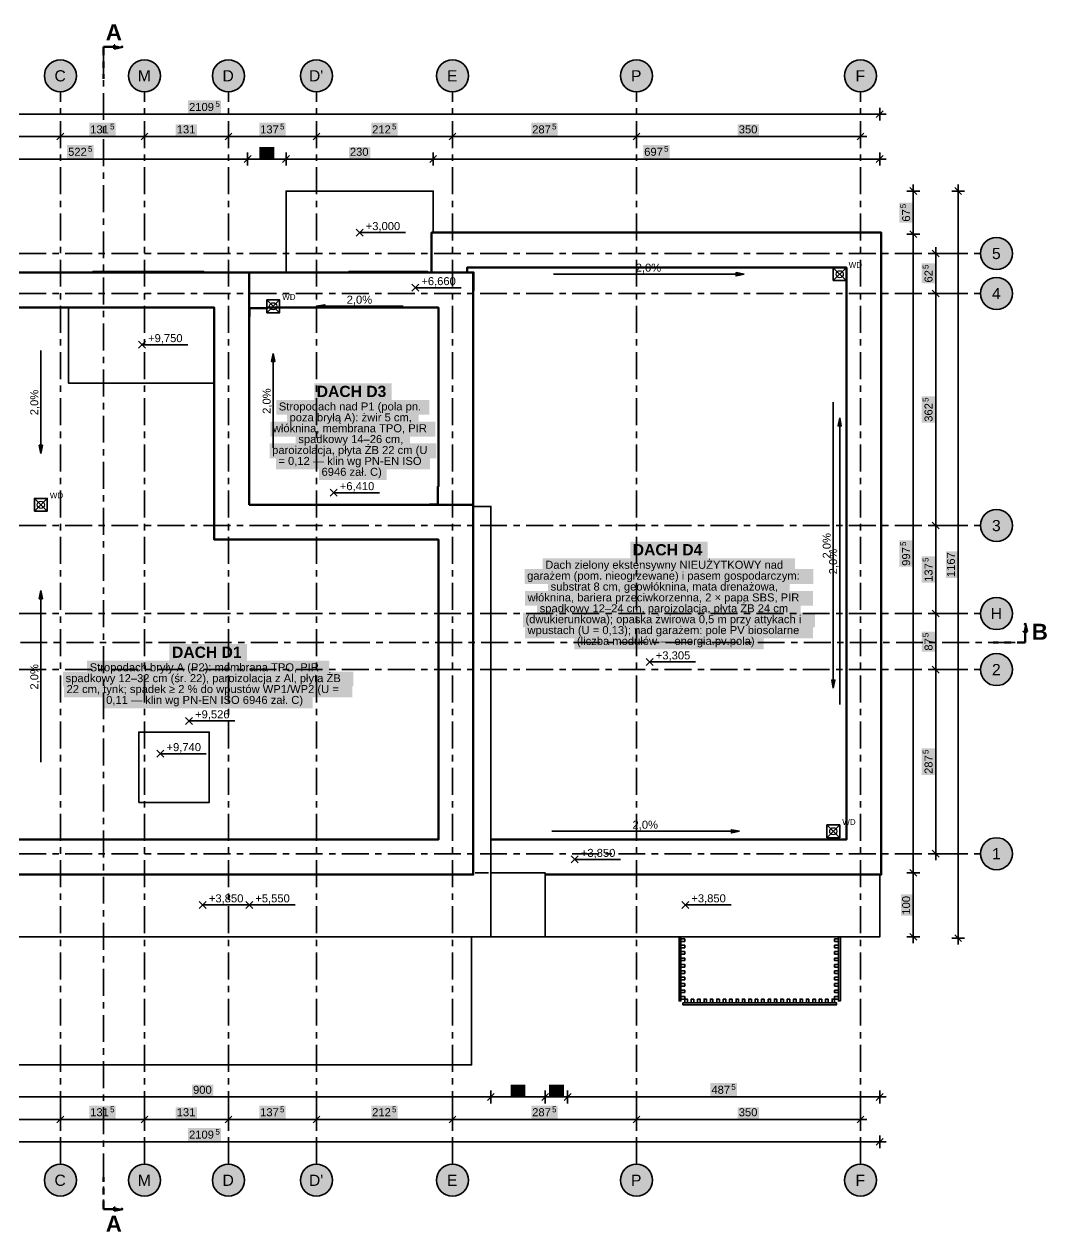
# Model space of a CAD drawing. Header units: metres. Extents: x -5.4 to 63.6, y -5.9 to 13.
# Drawn here: x 47.63 to 63.61, y -5.91 to 12.96 of the extents above; entities that cross this region are included whole.
import ezdxf

# ---------------------------------------------------------------- set-up
doc = ezdxf.new("R2010")
doc.units = ezdxf.units.M
for name, pattern in [('KRESKOWA', [5.25, 4.2, -1.05]), ('PUNKTOWA', [10.5, 8.4, -1.05, 0, -1.05]), ('PUNKTOWA_KROTKA', [6.3, 4.2, -1.05, 0, -1.05])]:
    doc.linetypes.add(name, pattern=pattern)
for name, color, linetype, lineweight in [('A-MASKA', 7, 'Continuous', 18), ('A-NIEWIDOCZNE', 8, 'KRESKOWA', 25), ('A-OPISY', 2, 'Continuous', 25), ('A-OSIE', 1, 'PUNKTOWA', 25), ('A-PRZEKROJE', 1, 'PUNKTOWA_KROTKA', 50), ('A-RZEDNE', 1, 'Continuous', 25), ('A-SYMBOLE', 2, 'Continuous', 25), ('A-WIDOK', 7, 'Continuous', 25), ('A-WYMIARY', 1, 'Continuous', 25)]:
    doc.layers.add(name, color=color, linetype=linetype, lineweight=lineweight)
doc.styles.add('PL_ARIAL', font='arial.ttf')
doc.styles.add('PL_ARIAL_B', font='arialbd.ttf')

msp = doc.modelspace()

# ---------------------------------------------------------------- hatches: boundary and pattern name
at = {"layer": 'A-MASKA', "true_color": 0xffffff}
for points in [[(50.195, 11.558), (50.71, 11.558), (50.71, 11.768), (50.195, 11.768)], [(48.651, 11.207), (49.064, 11.207), (49.064, 11.418), (48.651, 11.418)], [(50.003, 11.207), (50.336, 11.207), (50.336, 11.39), (50.003, 11.39)], [(51.306, 11.207), (51.719, 11.207), (51.719, 11.418), (51.306, 11.418)], [(53.056, 11.207), (53.469, 11.207), (53.469, 11.418), (53.056, 11.418)], [(55.556, 11.207), (55.969, 11.207), (55.969, 11.418), (55.556, 11.418)], [(58.783, 11.207), (59.116, 11.207), (59.116, 11.39), (58.783, 11.39)], [(48.306, 10.857), (48.719, 10.857), (48.719, 11.068), (48.306, 11.068)], [(51.309, 10.857), (51.541, 10.857), (51.541, 11.04), (51.309, 11.04)], [(52.708, 10.857), (53.041, 10.857), (53.041, 11.04), (52.708, 11.04)], [(57.306, 10.857), (57.719, 10.857), (57.719, 11.068), (57.306, 11.068)], [(61.517, 9.856), (61.517, 10.169), (61.307, 10.169), (61.307, 9.856)], [(61.867, 8.906), (61.867, 9.219), (61.657, 9.219), (61.657, 8.906)], [(52.165, 7.054), (53.375, 7.054), (53.375, 7.348), (52.165, 7.348)], [(51.573, 6.855), (53.966, 6.855), (53.966, 7.088), (51.573, 7.088)], [(61.867, 6.731), (61.867, 7.144), (61.657, 7.144), (61.657, 6.731)], [(51.74, 6.685), (53.799, 6.685), (53.799, 6.918), (51.74, 6.918)], [(51.479, 6.515), (54.06, 6.515), (54.06, 6.748), (51.479, 6.748)], [(51.877, 6.345), (53.663, 6.345), (53.663, 6.578), (51.877, 6.578)], [(51.468, 6.175), (54.072, 6.175), (54.072, 6.407), (51.468, 6.407)], [(51.566, 6.005), (53.974, 6.005), (53.974, 6.237), (51.566, 6.237)], [(52.24, 5.835), (53.3, 5.835), (53.3, 6.067), (52.24, 6.067)], [(57.102, 4.582), (58.313, 4.582), (58.313, 4.875), (57.102, 4.875)], [(61.517, 4.481), (61.517, 4.894), (61.307, 4.894), (61.307, 4.481)], [(62.217, 4.305), (62.217, 4.725), (62.035, 4.725), (62.035, 4.305)], [(55.735, 4.383), (59.679, 4.383), (59.679, 4.615), (55.735, 4.615)], [(61.867, 4.231), (61.867, 4.644), (61.657, 4.644), (61.657, 4.231)], [(55.451, 4.213), (59.964, 4.213), (59.964, 4.445), (55.451, 4.445)], [(55.819, 4.043), (59.595, 4.043), (59.595, 4.275), (55.819, 4.275)], [(55.458, 3.873), (59.957, 3.873), (59.957, 4.105), (55.458, 4.105)], [(55.648, 3.703), (59.767, 3.703), (59.767, 3.935), (55.648, 3.935)], [(55.426, 3.533), (59.989, 3.533), (59.989, 3.765), (55.426, 3.765)], [(55.458, 3.363), (59.957, 3.363), (59.957, 3.595), (55.458, 3.595)], [(56.23, 3.192), (59.185, 3.192), (59.185, 3.425), (56.23, 3.425)], [(61.867, 3.156), (61.867, 3.469), (61.657, 3.469), (61.657, 3.156)], [(49.904, 2.981), (51.114, 2.981), (51.114, 3.274), (49.904, 3.274)], [(48.242, 2.612), (52.776, 2.612), (52.776, 2.844), (48.242, 2.844)], [(48.618, 2.782), (52.4, 2.782), (52.4, 3.014), (48.618, 3.014)], [(48.256, 2.442), (52.762, 2.442), (52.762, 2.674), (48.256, 2.674)], [(48.875, 2.272), (52.143, 2.272), (52.143, 2.504), (48.875, 2.504)], [(61.867, 1.231), (61.867, 1.644), (61.657, 1.644), (61.657, 1.231)], [(61.517, -0.967), (61.517, -0.633), (61.335, -0.633), (61.335, -0.967)], [(58.356, -3.792), (58.769, -3.792), (58.769, -3.583), (58.356, -3.583)], [(50.258, -3.792), (50.591, -3.792), (50.591, -3.61), (50.258, -3.61)], [(55.234, -3.792), (55.466, -3.792), (55.466, -3.61), (55.234, -3.61)], [(55.834, -3.792), (56.066, -3.792), (56.066, -3.61), (55.834, -3.61)], [(48.651, -4.143), (49.064, -4.143), (49.064, -3.933), (48.651, -3.933)], [(50.003, -4.143), (50.336, -4.143), (50.336, -3.96), (50.003, -3.96)], [(51.306, -4.143), (51.719, -4.143), (51.719, -3.933), (51.306, -3.933)], [(53.056, -4.143), (53.469, -4.143), (53.469, -3.933), (53.056, -3.933)], [(55.556, -4.143), (55.969, -4.143), (55.969, -3.933), (55.556, -3.933)], [(58.783, -4.143), (59.116, -4.143), (59.116, -3.96), (58.783, -3.96)], [(50.195, -4.493), (50.71, -4.493), (50.71, -4.283), (50.195, -4.283)]]:
    msp.add_hatch(color=7, dxfattribs=at).paths.add_polyline_path(points)
at = {"layer": 'A-OSIE', "true_color": 0xffffff}
for points in [[(48.45, 12.15), (48.448, 12.183), (48.441, 12.215), (48.431, 12.246), (48.416, 12.275), (48.398, 12.302), (48.377, 12.327), (48.352, 12.348), (48.325, 12.367), (48.296, 12.381), (48.265, 12.391), (48.233, 12.398), (48.2, 12.4), (48.167, 12.398), (48.135, 12.391), (48.104, 12.381), (48.075, 12.367), (48.048, 12.348), (48.023, 12.327), (48.002, 12.302), (47.983, 12.275), (47.969, 12.246), (47.958, 12.215), (47.952, 12.183), (47.95, 12.15), (47.952, 12.117), (47.958, 12.085), (47.969, 12.054), (47.983, 12.025), (48.002, 11.998), (48.023, 11.973), (48.048, 11.952), (48.075, 11.933), (48.104, 11.919), (48.135, 11.909), (48.167, 11.902), (48.2, 11.9), (48.233, 11.902), (48.265, 11.909), (48.296, 11.919), (48.325, 11.933), (48.352, 11.952), (48.377, 11.973), (48.398, 11.998), (48.416, 12.025), (48.431, 12.054), (48.441, 12.085), (48.448, 12.117)], [(49.765, 12.15), (49.763, 12.183), (49.756, 12.215), (49.746, 12.246), (49.731, 12.275), (49.713, 12.302), (49.692, 12.327), (49.667, 12.348), (49.64, 12.367), (49.611, 12.381), (49.58, 12.391), (49.548, 12.398), (49.515, 12.4), (49.482, 12.398), (49.45, 12.391), (49.419, 12.381), (49.39, 12.367), (49.363, 12.348), (49.338, 12.327), (49.317, 12.302), (49.298, 12.275), (49.284, 12.246), (49.273, 12.215), (49.267, 12.183), (49.265, 12.15), (49.267, 12.117), (49.273, 12.085), (49.284, 12.054), (49.298, 12.025), (49.317, 11.998), (49.338, 11.973), (49.363, 11.952), (49.39, 11.933), (49.419, 11.919), (49.45, 11.909), (49.482, 11.902), (49.515, 11.9), (49.548, 11.902), (49.58, 11.909), (49.611, 11.919), (49.64, 11.933), (49.667, 11.952), (49.692, 11.973), (49.713, 11.998), (49.731, 12.025), (49.746, 12.054), (49.756, 12.085), (49.763, 12.117)], [(51.075, 12.15), (51.073, 12.183), (51.066, 12.215), (51.056, 12.246), (51.041, 12.275), (51.023, 12.302), (51.002, 12.327), (50.977, 12.348), (50.95, 12.367), (50.921, 12.381), (50.89, 12.391), (50.858, 12.398), (50.825, 12.4), (50.792, 12.398), (50.76, 12.391), (50.729, 12.381), (50.7, 12.367), (50.673, 12.348), (50.648, 12.327), (50.627, 12.302), (50.608, 12.275), (50.594, 12.246), (50.583, 12.215), (50.577, 12.183), (50.575, 12.15), (50.577, 12.117), (50.583, 12.085), (50.594, 12.054), (50.608, 12.025), (50.627, 11.998), (50.648, 11.973), (50.673, 11.952), (50.7, 11.933), (50.729, 11.919), (50.76, 11.909), (50.792, 11.902), (50.825, 11.9), (50.858, 11.902), (50.89, 11.909), (50.921, 11.919), (50.95, 11.933), (50.977, 11.952), (51.002, 11.973), (51.023, 11.998), (51.041, 12.025), (51.056, 12.054), (51.066, 12.085), (51.073, 12.117)], [(52.45, 12.15), (52.448, 12.183), (52.441, 12.215), (52.431, 12.246), (52.416, 12.275), (52.398, 12.302), (52.377, 12.327), (52.352, 12.348), (52.325, 12.367), (52.296, 12.381), (52.265, 12.391), (52.233, 12.398), (52.2, 12.4), (52.167, 12.398), (52.135, 12.391), (52.104, 12.381), (52.075, 12.367), (52.048, 12.348), (52.023, 12.327), (52.002, 12.302), (51.983, 12.275), (51.969, 12.246), (51.958, 12.215), (51.952, 12.183), (51.95, 12.15), (51.952, 12.117), (51.958, 12.085), (51.969, 12.054), (51.983, 12.025), (52.002, 11.998), (52.023, 11.973), (52.048, 11.952), (52.075, 11.933), (52.104, 11.919), (52.135, 11.909), (52.167, 11.902), (52.2, 11.9), (52.233, 11.902), (52.265, 11.909), (52.296, 11.919), (52.325, 11.933), (52.352, 11.952), (52.377, 11.973), (52.398, 11.998), (52.416, 12.025), (52.431, 12.054), (52.441, 12.085), (52.448, 12.117)], [(54.575, 12.15), (54.573, 12.183), (54.566, 12.215), (54.556, 12.246), (54.541, 12.275), (54.523, 12.302), (54.502, 12.327), (54.477, 12.348), (54.45, 12.367), (54.421, 12.381), (54.39, 12.391), (54.358, 12.398), (54.325, 12.4), (54.292, 12.398), (54.26, 12.391), (54.229, 12.381), (54.2, 12.367), (54.173, 12.348), (54.148, 12.327), (54.127, 12.302), (54.108, 12.275), (54.094, 12.246), (54.083, 12.215), (54.077, 12.183), (54.075, 12.15), (54.077, 12.117), (54.083, 12.085), (54.094, 12.054), (54.108, 12.025), (54.127, 11.998), (54.148, 11.973), (54.173, 11.952), (54.2, 11.933), (54.229, 11.919), (54.26, 11.909), (54.292, 11.902), (54.325, 11.9), (54.358, 11.902), (54.39, 11.909), (54.421, 11.919), (54.45, 11.933), (54.477, 11.952), (54.502, 11.973), (54.523, 11.998), (54.541, 12.025), (54.556, 12.054), (54.566, 12.085), (54.573, 12.117)], [(57.45, 12.15), (57.448, 12.183), (57.441, 12.215), (57.431, 12.246), (57.416, 12.275), (57.398, 12.302), (57.377, 12.327), (57.352, 12.348), (57.325, 12.367), (57.296, 12.381), (57.265, 12.391), (57.233, 12.398), (57.2, 12.4), (57.167, 12.398), (57.135, 12.391), (57.104, 12.381), (57.075, 12.367), (57.048, 12.348), (57.023, 12.327), (57.002, 12.302), (56.983, 12.275), (56.969, 12.246), (56.958, 12.215), (56.952, 12.183), (56.95, 12.15), (56.952, 12.117), (56.958, 12.085), (56.969, 12.054), (56.983, 12.025), (57.002, 11.998), (57.023, 11.973), (57.048, 11.952), (57.075, 11.933), (57.104, 11.919), (57.135, 11.909), (57.167, 11.902), (57.2, 11.9), (57.233, 11.902), (57.265, 11.909), (57.296, 11.919), (57.325, 11.933), (57.352, 11.952), (57.377, 11.973), (57.398, 11.998), (57.416, 12.025), (57.431, 12.054), (57.441, 12.085), (57.448, 12.117)], [(60.95, 12.15), (60.948, 12.183), (60.941, 12.215), (60.931, 12.246), (60.916, 12.275), (60.898, 12.302), (60.877, 12.327), (60.852, 12.348), (60.825, 12.367), (60.796, 12.381), (60.765, 12.391), (60.733, 12.398), (60.7, 12.4), (60.667, 12.398), (60.635, 12.391), (60.604, 12.381), (60.575, 12.367), (60.548, 12.348), (60.523, 12.327), (60.502, 12.302), (60.483, 12.275), (60.469, 12.246), (60.458, 12.215), (60.452, 12.183), (60.45, 12.15), (60.452, 12.117), (60.458, 12.085), (60.469, 12.054), (60.483, 12.025), (60.502, 11.998), (60.523, 11.973), (60.548, 11.952), (60.575, 11.933), (60.604, 11.919), (60.635, 11.909), (60.667, 11.902), (60.7, 11.9), (60.733, 11.902), (60.765, 11.909), (60.796, 11.919), (60.825, 11.933), (60.852, 11.952), (60.877, 11.973), (60.898, 11.998), (60.916, 12.025), (60.931, 12.054), (60.941, 12.085), (60.948, 12.117)], [(63.075, 9.375), (63.073, 9.408), (63.066, 9.44), (63.056, 9.471), (63.041, 9.5), (63.023, 9.527), (63.002, 9.552), (62.977, 9.573), (62.95, 9.592), (62.921, 9.606), (62.89, 9.616), (62.858, 9.623), (62.825, 9.625), (62.792, 9.623), (62.76, 9.616), (62.729, 9.606), (62.7, 9.592), (62.673, 9.573), (62.648, 9.552), (62.627, 9.527), (62.608, 9.5), (62.594, 9.471), (62.583, 9.44), (62.577, 9.408), (62.575, 9.375), (62.577, 9.342), (62.583, 9.31), (62.594, 9.279), (62.608, 9.25), (62.627, 9.223), (62.648, 9.198), (62.673, 9.177), (62.7, 9.158), (62.729, 9.144), (62.76, 9.134), (62.792, 9.127), (62.825, 9.125), (62.858, 9.127), (62.89, 9.134), (62.921, 9.144), (62.95, 9.158), (62.977, 9.177), (63.002, 9.198), (63.023, 9.223), (63.041, 9.25), (63.056, 9.279), (63.066, 9.31), (63.073, 9.342)], [(63.075, 8.75), (63.073, 8.783), (63.066, 8.815), (63.056, 8.846), (63.041, 8.875), (63.023, 8.902), (63.002, 8.927), (62.977, 8.948), (62.95, 8.967), (62.921, 8.981), (62.89, 8.991), (62.858, 8.998), (62.825, 9), (62.792, 8.998), (62.76, 8.991), (62.729, 8.981), (62.7, 8.967), (62.673, 8.948), (62.648, 8.927), (62.627, 8.902), (62.608, 8.875), (62.594, 8.846), (62.583, 8.815), (62.577, 8.783), (62.575, 8.75), (62.577, 8.717), (62.583, 8.685), (62.594, 8.654), (62.608, 8.625), (62.627, 8.598), (62.648, 8.573), (62.673, 8.552), (62.7, 8.533), (62.729, 8.519), (62.76, 8.509), (62.792, 8.502), (62.825, 8.5), (62.858, 8.502), (62.89, 8.509), (62.921, 8.519), (62.95, 8.533), (62.977, 8.552), (63.002, 8.573), (63.023, 8.598), (63.041, 8.625), (63.056, 8.654), (63.066, 8.685), (63.073, 8.717)], [(63.075, 5.125), (63.073, 5.158), (63.066, 5.19), (63.056, 5.221), (63.041, 5.25), (63.023, 5.277), (63.002, 5.302), (62.977, 5.323), (62.95, 5.342), (62.921, 5.356), (62.89, 5.366), (62.858, 5.373), (62.825, 5.375), (62.792, 5.373), (62.76, 5.366), (62.729, 5.356), (62.7, 5.342), (62.673, 5.323), (62.648, 5.302), (62.627, 5.277), (62.608, 5.25), (62.594, 5.221), (62.583, 5.19), (62.577, 5.158), (62.575, 5.125), (62.577, 5.092), (62.583, 5.06), (62.594, 5.029), (62.608, 5), (62.627, 4.973), (62.648, 4.948), (62.673, 4.927), (62.7, 4.908), (62.729, 4.894), (62.76, 4.884), (62.792, 4.877), (62.825, 4.875), (62.858, 4.877), (62.89, 4.884), (62.921, 4.894), (62.95, 4.908), (62.977, 4.927), (63.002, 4.948), (63.023, 4.973), (63.041, 5), (63.056, 5.029), (63.066, 5.06), (63.073, 5.092)], [(63.075, 3.75), (63.073, 3.783), (63.066, 3.815), (63.056, 3.846), (63.041, 3.875), (63.023, 3.902), (63.002, 3.927), (62.977, 3.948), (62.95, 3.967), (62.921, 3.981), (62.89, 3.991), (62.858, 3.998), (62.825, 4), (62.792, 3.998), (62.76, 3.991), (62.729, 3.981), (62.7, 3.967), (62.673, 3.948), (62.648, 3.927), (62.627, 3.902), (62.608, 3.875), (62.594, 3.846), (62.583, 3.815), (62.577, 3.783), (62.575, 3.75), (62.577, 3.717), (62.583, 3.685), (62.594, 3.654), (62.608, 3.625), (62.627, 3.598), (62.648, 3.573), (62.673, 3.552), (62.7, 3.533), (62.729, 3.519), (62.76, 3.509), (62.792, 3.502), (62.825, 3.5), (62.858, 3.502), (62.89, 3.509), (62.921, 3.519), (62.95, 3.533), (62.977, 3.552), (63.002, 3.573), (63.023, 3.598), (63.041, 3.625), (63.056, 3.654), (63.066, 3.685), (63.073, 3.717)], [(63.075, 2.875), (63.073, 2.908), (63.066, 2.94), (63.056, 2.971), (63.041, 3), (63.023, 3.027), (63.002, 3.052), (62.977, 3.073), (62.95, 3.092), (62.921, 3.106), (62.89, 3.116), (62.858, 3.123), (62.825, 3.125), (62.792, 3.123), (62.76, 3.116), (62.729, 3.106), (62.7, 3.092), (62.673, 3.073), (62.648, 3.052), (62.627, 3.027), (62.608, 3), (62.594, 2.971), (62.583, 2.94), (62.577, 2.908), (62.575, 2.875), (62.577, 2.842), (62.583, 2.81), (62.594, 2.779), (62.608, 2.75), (62.627, 2.723), (62.648, 2.698), (62.673, 2.677), (62.7, 2.658), (62.729, 2.644), (62.76, 2.634), (62.792, 2.627), (62.825, 2.625), (62.858, 2.627), (62.89, 2.634), (62.921, 2.644), (62.95, 2.658), (62.977, 2.677), (63.002, 2.698), (63.023, 2.723), (63.041, 2.75), (63.056, 2.779), (63.066, 2.81), (63.073, 2.842)], [(63.075, 0), (63.073, 0.033), (63.066, 0.065), (63.056, 0.096), (63.041, 0.125), (63.023, 0.152), (63.002, 0.177), (62.977, 0.198), (62.95, 0.217), (62.921, 0.231), (62.89, 0.241), (62.858, 0.248), (62.825, 0.25), (62.792, 0.248), (62.76, 0.241), (62.729, 0.231), (62.7, 0.217), (62.673, 0.198), (62.648, 0.177), (62.627, 0.152), (62.608, 0.125), (62.594, 0.096), (62.583, 0.065), (62.577, 0.033), (62.575, 0), (62.577, -0.033), (62.583, -0.065), (62.594, -0.096), (62.608, -0.125), (62.627, -0.152), (62.648, -0.177), (62.673, -0.198), (62.7, -0.217), (62.729, -0.231), (62.76, -0.241), (62.792, -0.248), (62.825, -0.25), (62.858, -0.248), (62.89, -0.241), (62.921, -0.231), (62.95, -0.217), (62.977, -0.198), (63.002, -0.177), (63.023, -0.152), (63.041, -0.125), (63.056, -0.096), (63.066, -0.065), (63.073, -0.033)], [(48.45, -5.1), (48.448, -5.067), (48.441, -5.035), (48.431, -5.004), (48.416, -4.975), (48.398, -4.948), (48.377, -4.923), (48.352, -4.902), (48.325, -4.883), (48.296, -4.869), (48.265, -4.859), (48.233, -4.852), (48.2, -4.85), (48.167, -4.852), (48.135, -4.859), (48.104, -4.869), (48.075, -4.883), (48.048, -4.902), (48.023, -4.923), (48.002, -4.948), (47.983, -4.975), (47.969, -5.004), (47.958, -5.035), (47.952, -5.067), (47.95, -5.1), (47.952, -5.133), (47.958, -5.165), (47.969, -5.196), (47.983, -5.225), (48.002, -5.252), (48.023, -5.277), (48.048, -5.298), (48.075, -5.317), (48.104, -5.331), (48.135, -5.341), (48.167, -5.348), (48.2, -5.35), (48.233, -5.348), (48.265, -5.341), (48.296, -5.331), (48.325, -5.317), (48.352, -5.298), (48.377, -5.277), (48.398, -5.252), (48.416, -5.225), (48.431, -5.196), (48.441, -5.165), (48.448, -5.133)], [(49.765, -5.1), (49.763, -5.067), (49.756, -5.035), (49.746, -5.004), (49.731, -4.975), (49.713, -4.948), (49.692, -4.923), (49.667, -4.902), (49.64, -4.883), (49.611, -4.869), (49.58, -4.859), (49.548, -4.852), (49.515, -4.85), (49.482, -4.852), (49.45, -4.859), (49.419, -4.869), (49.39, -4.883), (49.363, -4.902), (49.338, -4.923), (49.317, -4.948), (49.298, -4.975), (49.284, -5.004), (49.273, -5.035), (49.267, -5.067), (49.265, -5.1), (49.267, -5.133), (49.273, -5.165), (49.284, -5.196), (49.298, -5.225), (49.317, -5.252), (49.338, -5.277), (49.363, -5.298), (49.39, -5.317), (49.419, -5.331), (49.45, -5.341), (49.482, -5.348), (49.515, -5.35), (49.548, -5.348), (49.58, -5.341), (49.611, -5.331), (49.64, -5.317), (49.667, -5.298), (49.692, -5.277), (49.713, -5.252), (49.731, -5.225), (49.746, -5.196), (49.756, -5.165), (49.763, -5.133)], [(51.075, -5.1), (51.073, -5.067), (51.066, -5.035), (51.056, -5.004), (51.041, -4.975), (51.023, -4.948), (51.002, -4.923), (50.977, -4.902), (50.95, -4.883), (50.921, -4.869), (50.89, -4.859), (50.858, -4.852), (50.825, -4.85), (50.792, -4.852), (50.76, -4.859), (50.729, -4.869), (50.7, -4.883), (50.673, -4.902), (50.648, -4.923), (50.627, -4.948), (50.608, -4.975), (50.594, -5.004), (50.583, -5.035), (50.577, -5.067), (50.575, -5.1), (50.577, -5.133), (50.583, -5.165), (50.594, -5.196), (50.608, -5.225), (50.627, -5.252), (50.648, -5.277), (50.673, -5.298), (50.7, -5.317), (50.729, -5.331), (50.76, -5.341), (50.792, -5.348), (50.825, -5.35), (50.858, -5.348), (50.89, -5.341), (50.921, -5.331), (50.95, -5.317), (50.977, -5.298), (51.002, -5.277), (51.023, -5.252), (51.041, -5.225), (51.056, -5.196), (51.066, -5.165), (51.073, -5.133)], [(52.45, -5.1), (52.448, -5.067), (52.441, -5.035), (52.431, -5.004), (52.416, -4.975), (52.398, -4.948), (52.377, -4.923), (52.352, -4.902), (52.325, -4.883), (52.296, -4.869), (52.265, -4.859), (52.233, -4.852), (52.2, -4.85), (52.167, -4.852), (52.135, -4.859), (52.104, -4.869), (52.075, -4.883), (52.048, -4.902), (52.023, -4.923), (52.002, -4.948), (51.983, -4.975), (51.969, -5.004), (51.958, -5.035), (51.952, -5.067), (51.95, -5.1), (51.952, -5.133), (51.958, -5.165), (51.969, -5.196), (51.983, -5.225), (52.002, -5.252), (52.023, -5.277), (52.048, -5.298), (52.075, -5.317), (52.104, -5.331), (52.135, -5.341), (52.167, -5.348), (52.2, -5.35), (52.233, -5.348), (52.265, -5.341), (52.296, -5.331), (52.325, -5.317), (52.352, -5.298), (52.377, -5.277), (52.398, -5.252), (52.416, -5.225), (52.431, -5.196), (52.441, -5.165), (52.448, -5.133)], [(54.575, -5.1), (54.573, -5.067), (54.566, -5.035), (54.556, -5.004), (54.541, -4.975), (54.523, -4.948), (54.502, -4.923), (54.477, -4.902), (54.45, -4.883), (54.421, -4.869), (54.39, -4.859), (54.358, -4.852), (54.325, -4.85), (54.292, -4.852), (54.26, -4.859), (54.229, -4.869), (54.2, -4.883), (54.173, -4.902), (54.148, -4.923), (54.127, -4.948), (54.108, -4.975), (54.094, -5.004), (54.083, -5.035), (54.077, -5.067), (54.075, -5.1), (54.077, -5.133), (54.083, -5.165), (54.094, -5.196), (54.108, -5.225), (54.127, -5.252), (54.148, -5.277), (54.173, -5.298), (54.2, -5.317), (54.229, -5.331), (54.26, -5.341), (54.292, -5.348), (54.325, -5.35), (54.358, -5.348), (54.39, -5.341), (54.421, -5.331), (54.45, -5.317), (54.477, -5.298), (54.502, -5.277), (54.523, -5.252), (54.541, -5.225), (54.556, -5.196), (54.566, -5.165), (54.573, -5.133)], [(57.45, -5.1), (57.448, -5.067), (57.441, -5.035), (57.431, -5.004), (57.416, -4.975), (57.398, -4.948), (57.377, -4.923), (57.352, -4.902), (57.325, -4.883), (57.296, -4.869), (57.265, -4.859), (57.233, -4.852), (57.2, -4.85), (57.167, -4.852), (57.135, -4.859), (57.104, -4.869), (57.075, -4.883), (57.048, -4.902), (57.023, -4.923), (57.002, -4.948), (56.983, -4.975), (56.969, -5.004), (56.958, -5.035), (56.952, -5.067), (56.95, -5.1), (56.952, -5.133), (56.958, -5.165), (56.969, -5.196), (56.983, -5.225), (57.002, -5.252), (57.023, -5.277), (57.048, -5.298), (57.075, -5.317), (57.104, -5.331), (57.135, -5.341), (57.167, -5.348), (57.2, -5.35), (57.233, -5.348), (57.265, -5.341), (57.296, -5.331), (57.325, -5.317), (57.352, -5.298), (57.377, -5.277), (57.398, -5.252), (57.416, -5.225), (57.431, -5.196), (57.441, -5.165), (57.448, -5.133)], [(60.95, -5.1), (60.948, -5.067), (60.941, -5.035), (60.931, -5.004), (60.916, -4.975), (60.898, -4.948), (60.877, -4.923), (60.852, -4.902), (60.825, -4.883), (60.796, -4.869), (60.765, -4.859), (60.733, -4.852), (60.7, -4.85), (60.667, -4.852), (60.635, -4.859), (60.604, -4.869), (60.575, -4.883), (60.548, -4.902), (60.523, -4.923), (60.502, -4.948), (60.483, -4.975), (60.469, -5.004), (60.458, -5.035), (60.452, -5.067), (60.45, -5.1), (60.452, -5.133), (60.458, -5.165), (60.469, -5.196), (60.483, -5.225), (60.502, -5.252), (60.523, -5.277), (60.548, -5.298), (60.575, -5.317), (60.604, -5.331), (60.635, -5.341), (60.667, -5.348), (60.7, -5.35), (60.733, -5.348), (60.765, -5.341), (60.796, -5.331), (60.825, -5.317), (60.852, -5.298), (60.877, -5.277), (60.898, -5.252), (60.916, -5.225), (60.931, -5.196), (60.941, -5.165), (60.948, -5.133)]]:
    msp.add_hatch(color=7, dxfattribs=at).paths.add_polyline_path(points)
at = {"layer": 'A-PRZEKROJE', "true_color": 0x000000}
for points in [[(49.176, 12.6), (49.039, 12.571), (49.039, 12.629)], [(63.275, 3.601), (63.304, 3.464), (63.246, 3.464)], [(49.176, -5.55), (49.039, -5.579), (49.039, -5.521)]]:
    msp.add_hatch(color=7, dxfattribs=at).paths.add_polyline_path(points)
at = {"layer": 'A-SYMBOLE', "true_color": 0x000000}
for points in [[(58.885, 9.05), (58.757, 9.025), (58.757, 9.075)], [(52.202, 8.55), (52.33, 8.575), (52.33, 8.525)], [(51.525, 7.814), (51.55, 7.686), (51.5, 7.686)], [(60.375, 6.81), (60.4, 6.682), (60.35, 6.682)], [(47.895, 6.253), (47.87, 6.38), (47.92, 6.38)], [(47.895, 4.11), (47.92, 3.982), (47.87, 3.982)], [(60.275, 2.584), (60.25, 2.711), (60.3, 2.711)], [(58.81, 0.35), (58.682, 0.325), (58.682, 0.375)]]:
    msp.add_hatch(color=7, dxfattribs=at).paths.add_polyline_path(points)

# ---------------------------------------------------------------- linework, layer by layer
at = {"layer": 'A-NIEWIDOCZNE', "linetype": 'KRESKOWA', "lineweight": 35, "ltscale": 0.05, "flags": 128}
msp.add_lwpolyline([(54.68, -0.3), (54.895, -0.3)], dxfattribs=at)
at = {"layer": 'A-OSIE', "linetype": 'PUNKTOWA', "lineweight": 35, "ltscale": 0.050165, "flags": 128}
for points in [[(48.2, -4.85), (48.2, 11.9)], [(49.515, -4.85), (49.515, 11.9)], [(50.825, -4.85), (50.825, 11.9)], [(52.2, -4.85), (52.2, 11.9)], [(54.325, -4.85), (54.325, 11.9)], [(57.2, -4.85), (57.2, 11.9)], [(60.7, -4.85), (60.7, 11.9)]]:
    msp.add_lwpolyline(points, dxfattribs=at)
at = {"layer": 'A-OSIE', "linetype": 'PUNKTOWA', "lineweight": 35, "ltscale": 0.05001, "flags": 128}
for points in [[(37.475, 9.375), (62.575, 9.375)], [(37.475, 8.75), (62.575, 8.75)], [(37.475, 5.125), (62.575, 5.125)], [(37.475, 3.75), (62.575, 3.75)], [(37.475, 2.875), (62.575, 2.875)], [(37.475, 0), (62.575, 0)]]:
    msp.add_lwpolyline(points, dxfattribs=at)
at = {"layer": 'A-OSIE', "linetype": 'Continuous', "lineweight": 35, "ltscale": 0.05}
for centre in [(48.2, 12.15), (49.515, 12.15), (50.825, 12.15), (52.2, 12.15), (54.325, 12.15), (57.2, 12.15), (60.7, 12.15), (62.825, 9.375), (62.825, 8.75), (62.825, 5.125), (62.825, 3.75), (62.825, 2.875), (62.825, 0), (48.2, -5.1), (49.515, -5.1), (50.825, -5.1), (52.2, -5.1), (54.325, -5.1), (57.2, -5.1), (60.7, -5.1)]:
    msp.add_circle(centre, 0.25, dxfattribs=at)
at = {"layer": 'A-PRZEKROJE', "linetype": 'PUNKTOWA', "lineweight": 35, "ltscale": 0.05, "flags": 128}
for points in [[(48.876, 12.6), (48.876, -5.55)], [(36.775, 3.301), (63.275, 3.301)]]:
    msp.add_lwpolyline(points, dxfattribs=at)
at = {"layer": 'A-PRZEKROJE', "linetype": 'PUNKTOWA_KROTKA', "lineweight": 70, "ltscale": 0.03, "flags": 128}
for points in [[(48.876, 12.6), (48.876, 12.1)], [(63.275, 3.301), (62.775, 3.301)], [(48.876, -5.55), (48.876, -5.05)]]:
    msp.add_lwpolyline(points, dxfattribs=at)
at = {"layer": 'A-PRZEKROJE', "linetype": 'Continuous', "lineweight": 70, "ltscale": 0.05, "flags": 128}
for points in [[(48.876, 12.6), (49.051, 12.6)], [(63.275, 3.301), (63.275, 3.476)], [(48.876, -5.55), (49.051, -5.55)]]:
    msp.add_lwpolyline(points, dxfattribs=at)
at = {"layer": 'A-PRZEKROJE', "lineweight": 50, "ltscale": 0.05, "flags": 128}
for points in [[(49.176, 12.6), (49.039, 12.571), (49.039, 12.629)], [(63.275, 3.601), (63.304, 3.464), (63.246, 3.464)], [(49.176, -5.55), (49.039, -5.579), (49.039, -5.521)]]:
    msp.add_lwpolyline(points, close=True, dxfattribs=at)
at = {"layer": 'A-RZEDNE', "lineweight": 35, "ltscale": 0.05}
for points in [[(52.82, 9.645), (52.93, 9.755)], [(52.82, 9.755), (52.93, 9.645)], [(52.875, 9.7), (53.591, 9.7)], [(53.689, 8.785), (53.799, 8.895)], [(53.689, 8.895), (53.799, 8.785)], [(53.744, 8.84), (54.46, 8.84)], [(49.42, 7.895), (49.53, 8.005)], [(49.42, 8.005), (49.53, 7.895)], [(49.475, 7.95), (50.191, 7.95)], [(52.415, 5.583), (52.525, 5.692)], [(52.415, 5.692), (52.525, 5.583)], [(52.47, 5.638), (53.186, 5.638)], [(57.352, 2.94), (57.462, 3.05)], [(57.352, 3.05), (57.462, 2.94)], [(57.407, 2.995), (58.123, 2.995)], [(50.154, 2.019), (50.264, 2.129)], [(50.154, 2.129), (50.264, 2.019)], [(50.209, 2.074), (50.925, 2.074)], [(49.708, 1.507), (49.818, 1.617)], [(49.708, 1.617), (49.818, 1.507)], [(49.763, 1.562), (50.478, 1.562)], [(56.181, -0.145), (56.291, -0.035)], [(56.181, -0.035), (56.291, -0.145)], [(56.236, -0.09), (56.952, -0.09)], [(50.37, -0.855), (50.48, -0.745)], [(50.37, -0.745), (50.48, -0.855)], [(51.095, -0.855), (51.205, -0.745)], [(51.095, -0.745), (51.205, -0.855)], [(57.907, -0.855), (58.017, -0.745)], [(57.907, -0.745), (58.017, -0.855)], [(50.425, -0.8), (51.141, -0.8)], [(51.15, -0.8), (51.866, -0.8)], [(57.962, -0.8), (58.678, -0.8)]]:
    msp.add_lwpolyline(points, dxfattribs=at)
at = {"layer": 'A-SYMBOLE', "lineweight": 35, "ltscale": 0.05}
for points in [[(58.885, 9.05), (58.757, 9.025), (58.757, 9.075)], [(60.275, 8.95), (60.475, 8.95), (60.475, 9.15), (60.275, 9.15)], [(51.425, 8.45), (51.625, 8.45), (51.625, 8.65), (51.425, 8.65)], [(52.202, 8.55), (52.33, 8.575), (52.33, 8.525)], [(51.525, 7.814), (51.55, 7.686), (51.5, 7.686)], [(60.375, 6.81), (60.4, 6.682), (60.35, 6.682)], [(47.895, 6.253), (47.87, 6.38), (47.92, 6.38)], [(47.795, 5.35), (47.995, 5.35), (47.995, 5.55), (47.795, 5.55)], [(47.895, 4.11), (47.92, 3.982), (47.87, 3.982)], [(60.275, 2.584), (60.25, 2.711), (60.3, 2.711)], [(60.175, 0.25), (60.375, 0.25), (60.375, 0.45), (60.175, 0.45)], [(58.81, 0.35), (58.682, 0.325), (58.682, 0.375)]]:
    msp.add_lwpolyline(points, close=True, dxfattribs=at)
at = {"layer": 'A-SYMBOLE', "lineweight": 25, "ltscale": 0.05}
for points in [[(60.275, 8.95), (60.475, 9.15)], [(60.475, 8.95), (60.275, 9.15)], [(51.425, 8.45), (51.625, 8.65)], [(51.625, 8.45), (51.425, 8.65)], [(47.795, 5.35), (47.995, 5.55)], [(47.995, 5.35), (47.795, 5.55)], [(60.175, 0.25), (60.375, 0.45)], [(60.375, 0.25), (60.175, 0.45)]]:
    msp.add_lwpolyline(points, dxfattribs=at)
at = {"layer": 'A-SYMBOLE', "lineweight": 35, "ltscale": 0.05}
for points in [[(55.905, 9.05), (58.775, 9.05)], [(53.557, 8.55), (52.312, 8.55)], [(47.895, 7.857), (47.895, 6.363)], [(51.525, 6.341), (51.525, 7.704)], [(60.275, 7.051), (60.275, 2.694)], [(60.375, 2.33), (60.375, 6.7)], [(47.895, 1.43), (47.895, 4)], [(55.88, 0.35), (58.7, 0.35)]]:
    msp.add_lwpolyline(points, dxfattribs=at)
at = {"layer": 'A-SYMBOLE', "lineweight": 25, "ltscale": 0.05}
for centre in [(60.375, 9.05), (51.525, 8.55), (47.895, 5.45), (60.275, 0.35)]:
    msp.add_circle(centre, 0.056, dxfattribs=at)
at = {"layer": 'A-WIDOK', "lineweight": 35, "ltscale": 0.05}
for points in [[(51.725, 9.075), (51.725, 10.35), (54.025, 10.35), (54.025, 9.7)], [(50.604, 7.35), (48.325, 7.35), (48.325, 8.53)], [(54.65, 5.425), (54.925, 5.425), (54.925, -1.3), (39.925, -1.3), (39.925, 5.425), (40.989, 5.425)], [(54.625, -1.3), (54.625, -3.3), (39.025, -3.3), (39.025, 5.125), (39.904, 5.125)], [(49.425, 0.8), (49.425, 1.9), (50.525, 1.9), (50.525, 0.8), (49.425, 0.8)], [(54.925, -0.3), (55.775, -0.3), (55.775, -1.3), (54.925, -1.3)], [(61, -0.326), (61, -1.3), (55.775, -1.3)], [(57.895, -2.271), (57.895, -2.3), (57.865, -2.3), (57.865, -1.3)], [(57.895, -1.3), (57.895, -1.329)], [(60.385, -1.3), (60.385, -2.3), (60.355, -2.3), (60.355, -2.271)], [(60.355, -1.329), (60.355, -1.3)], [(57.955, -1.37), (57.895, -1.37), (57.895, -1.33), (57.955, -1.33), (57.955, -1.37)], [(57.895, -1.371), (57.895, -1.429)], [(57.955, -1.47), (57.895, -1.47), (57.895, -1.43), (57.955, -1.43), (57.955, -1.47)], [(57.895, -1.47), (57.895, -1.53)], [(60.295, -1.37), (60.295, -1.33), (60.355, -1.33), (60.355, -1.37), (60.295, -1.37)], [(60.295, -1.43), (60.355, -1.43), (60.355, -1.47), (60.295, -1.47), (60.295, -1.43)], [(60.355, -1.429), (60.355, -1.371)], [(60.355, -1.53), (60.355, -1.47)], [(57.955, -1.57), (57.895, -1.57), (57.895, -1.53), (57.955, -1.53), (57.955, -1.57)], [(57.895, -1.571), (57.895, -1.629)], [(57.955, -1.67), (57.895, -1.67), (57.895, -1.63), (57.955, -1.63), (57.955, -1.67)], [(57.895, -1.671), (57.895, -1.73)], [(60.295, -1.53), (60.355, -1.53), (60.355, -1.57), (60.295, -1.57), (60.295, -1.53)], [(60.295, -1.63), (60.355, -1.63), (60.355, -1.67), (60.295, -1.67), (60.295, -1.63)], [(60.355, -1.629), (60.355, -1.571)], [(60.355, -1.73), (60.355, -1.671)], [(57.955, -1.77), (57.895, -1.77), (57.895, -1.73), (57.955, -1.73), (57.955, -1.77)], [(57.895, -1.77), (57.895, -1.829)], [(57.955, -1.83), (57.955, -1.87), (57.895, -1.87), (57.895, -1.83), (57.955, -1.83)], [(57.895, -1.871), (57.895, -1.929)], [(60.295, -1.73), (60.355, -1.73), (60.355, -1.77), (60.295, -1.77), (60.295, -1.73)], [(60.295, -1.83), (60.355, -1.83), (60.355, -1.87), (60.295, -1.87), (60.295, -1.83)], [(60.355, -1.829), (60.355, -1.77)], [(60.355, -1.929), (60.355, -1.871)], [(57.955, -1.97), (57.895, -1.97), (57.895, -1.93), (57.955, -1.93), (57.955, -1.97)], [(57.895, -1.97), (57.895, -2.03)], [(57.955, -2.07), (57.895, -2.07), (57.895, -2.03), (57.955, -2.03), (57.955, -2.07)], [(57.895, -2.071), (57.895, -2.13)], [(60.295, -1.93), (60.355, -1.93), (60.355, -1.97), (60.295, -1.97), (60.295, -1.93)], [(60.295, -2.07), (60.295, -2.03), (60.355, -2.03), (60.355, -2.07), (60.295, -2.07)], [(60.355, -2.03), (60.355, -1.97)], [(60.355, -2.13), (60.355, -2.071)], [(57.955, -2.17), (57.895, -2.17), (57.895, -2.13), (57.955, -2.13), (57.955, -2.17)], [(57.895, -2.171), (57.895, -2.229)], [(57.955, -2.27), (57.895, -2.27), (57.895, -2.23), (57.955, -2.23), (57.955, -2.27)], [(60.295, -2.13), (60.355, -2.13), (60.355, -2.17), (60.295, -2.17), (60.295, -2.13)], [(60.295, -2.27), (60.295, -2.23), (60.355, -2.23), (60.355, -2.27), (60.295, -2.27)], [(60.355, -2.229), (60.355, -2.171)], [(60.295, -2.33), (60.325, -2.33), (60.325, -2.36), (57.925, -2.36), (57.925, -2.33), (57.954, -2.33)], [(57.955, -2.27), (57.995, -2.27), (57.995, -2.33), (57.955, -2.33), (57.955, -2.27)], [(57.995, -2.33), (58.054, -2.33)], [(58.095, -2.27), (58.095, -2.33), (58.055, -2.33), (58.055, -2.27), (58.095, -2.27)], [(58.095, -2.33), (58.154, -2.33)], [(58.155, -2.27), (58.195, -2.27), (58.195, -2.33), (58.155, -2.33), (58.155, -2.27)], [(58.195, -2.33), (58.254, -2.33)], [(58.295, -2.27), (58.295, -2.33), (58.255, -2.33), (58.255, -2.27), (58.295, -2.27)], [(58.295, -2.33), (58.354, -2.33)], [(58.395, -2.27), (58.395, -2.33), (58.355, -2.33), (58.355, -2.27), (58.395, -2.27)], [(58.395, -2.33), (58.454, -2.33)], [(58.495, -2.27), (58.495, -2.33), (58.455, -2.33), (58.455, -2.27), (58.495, -2.27)], [(58.495, -2.33), (58.554, -2.33)], [(58.555, -2.27), (58.595, -2.27), (58.595, -2.33), (58.555, -2.33), (58.555, -2.27)], [(58.595, -2.33), (58.654, -2.33)], [(58.695, -2.27), (58.695, -2.33), (58.655, -2.33), (58.655, -2.27), (58.695, -2.27)], [(58.695, -2.33), (58.754, -2.33)], [(58.795, -2.27), (58.795, -2.33), (58.755, -2.33), (58.755, -2.27), (58.795, -2.27)], [(58.795, -2.33), (58.854, -2.33)], [(58.895, -2.27), (58.895, -2.33), (58.855, -2.33), (58.855, -2.27), (58.895, -2.27)], [(58.895, -2.33), (58.954, -2.33)], [(58.995, -2.27), (58.995, -2.33), (58.955, -2.33), (58.955, -2.27), (58.995, -2.27)], [(58.995, -2.33), (59.054, -2.33)], [(59.095, -2.27), (59.095, -2.33), (59.055, -2.33), (59.055, -2.27), (59.095, -2.27)], [(59.095, -2.33), (59.154, -2.33)], [(59.195, -2.27), (59.195, -2.33), (59.155, -2.33), (59.155, -2.27), (59.195, -2.27)], [(59.195, -2.33), (59.254, -2.33)], [(59.255, -2.27), (59.295, -2.27), (59.295, -2.33), (59.255, -2.33), (59.255, -2.27)], [(59.295, -2.33), (59.354, -2.33)], [(59.395, -2.27), (59.395, -2.33), (59.355, -2.33), (59.355, -2.27), (59.395, -2.27)], [(59.395, -2.33), (59.454, -2.33)], [(59.495, -2.27), (59.495, -2.33), (59.455, -2.33), (59.455, -2.27), (59.495, -2.27)], [(59.495, -2.33), (59.554, -2.33)], [(59.595, -2.27), (59.595, -2.33), (59.555, -2.33), (59.555, -2.27), (59.595, -2.27)], [(59.595, -2.33), (59.654, -2.33)], [(59.695, -2.27), (59.695, -2.33), (59.655, -2.33), (59.655, -2.27), (59.695, -2.27)], [(59.695, -2.33), (59.754, -2.33)], [(59.795, -2.27), (59.795, -2.33), (59.755, -2.33), (59.755, -2.27), (59.795, -2.27)], [(59.795, -2.33), (59.854, -2.33)], [(59.895, -2.27), (59.895, -2.33), (59.855, -2.33), (59.855, -2.27), (59.895, -2.27)], [(59.895, -2.33), (59.954, -2.33)], [(59.955, -2.27), (59.995, -2.27), (59.995, -2.33), (59.955, -2.33), (59.955, -2.27)], [(59.995, -2.33), (60.054, -2.33)], [(60.095, -2.27), (60.095, -2.33), (60.055, -2.33), (60.055, -2.27), (60.095, -2.27)], [(60.095, -2.33), (60.154, -2.33)], [(60.195, -2.27), (60.195, -2.33), (60.155, -2.33), (60.155, -2.27), (60.195, -2.27)], [(60.195, -2.33), (60.254, -2.33)], [(60.295, -2.27), (60.295, -2.33), (60.255, -2.33), (60.255, -2.27), (60.295, -2.27)]]:
    msp.add_lwpolyline(points, dxfattribs=at)
at = {"layer": 'A-WIDOK', "lineweight": 50, "ltscale": 0.05}
for points in [[(54, 9.075), (54, 9.7), (61.025, 9.7), (61.025, -0.325), (55.775, -0.325)], [(51.15, 5.45), (54.65, 5.45), (54.65, -0.325), (40.99, -0.325), (40.99, 5.45), (45.875, 5.45), (45.875, 9.075), (51.15, 9.075), (51.15, 5.45)], [(48.71, 9.075), (48.71, 9.09), (50.44, 9.09), (50.44, 9.075)], [(51.15, 9.075), (54.65, 9.075), (54.65, 5.45)], [(52.71, 9.075), (52.71, 9.09), (53.94, 9.09), (53.94, 9.075)], [(54.925, 0.23), (54.935, 0.23), (54.935, 0.22), (60.48, 0.22), (60.48, 9.155), (54.555, 9.155), (54.555, 9.08), (54.655, 9.08), (54.655, 8.795), (54.65, 8.795)], [(46.42, 4.905), (41.535, 4.905), (41.535, 0.22), (54.105, 0.22), (54.105, 4.905), (50.605, 4.905), (50.605, 8.53), (46.42, 8.53), (46.42, 4.905)], [(53.97, 5.45), (53.97, 5.455), (54.095, 5.455), (54.095, 5.735), (54.105, 5.735), (54.105, 8.53), (51.435, 8.53), (51.435, 8.52), (51.155, 8.52), (51.155, 8.395), (51.15, 8.395)]]:
    msp.add_lwpolyline(points, dxfattribs=at)
at = {"layer": 'A-WYMIARY', "lineweight": 35, "ltscale": 0.05}
for points in [[(39.805, 11.55), (61.1, 11.55)], [(60.947, 11.497), (61.053, 11.603)], [(61, 11.45), (61, 11.65)], [(41.225, 11.2), (60.8, 11.2)], [(48.147, 11.147), (48.253, 11.253)], [(48.2, 11.1), (48.2, 11.3)], [(49.462, 11.147), (49.568, 11.253)], [(49.515, 11.1), (49.515, 11.3)], [(50.772, 11.147), (50.878, 11.253)], [(50.825, 11.1), (50.825, 11.3)], [(52.147, 11.147), (52.253, 11.253)], [(52.2, 11.1), (52.2, 11.3)], [(54.272, 11.147), (54.378, 11.253)], [(54.325, 11.1), (54.325, 11.3)], [(57.147, 11.147), (57.253, 11.253)], [(57.2, 11.1), (57.2, 11.3)], [(60.647, 11.147), (60.753, 11.253)], [(60.7, 11.1), (60.7, 11.3)], [(51.125, 10.75), (51.125, 10.95)], [(51.725, 10.75), (51.725, 10.95)], [(54.025, 10.75), (54.025, 10.95)], [(61, 10.75), (61, 10.95)], [(39.805, 10.85), (61.1, 10.85)], [(51.072, 10.797), (51.178, 10.903)], [(51.672, 10.797), (51.778, 10.903)], [(53.972, 10.797), (54.078, 10.903)], [(60.947, 10.797), (61.053, 10.903)], [(61.578, 10.297), (61.472, 10.403)], [(61.525, -1.4), (61.525, 10.45)], [(62.278, 10.297), (62.172, 10.403)], [(62.225, -1.42), (62.225, 10.45)], [(61.425, 10.35), (61.625, 10.35)], [(62.125, 10.35), (62.325, 10.35)], [(61.425, 9.675), (61.625, 9.675)], [(61.578, 9.622), (61.472, 9.728)], [(61.875, -0.1), (61.875, 9.475)], [(61.775, 9.375), (61.975, 9.375)], [(61.928, 9.322), (61.822, 9.428)], [(61.775, 8.75), (61.975, 8.75)], [(61.928, 8.697), (61.822, 8.803)], [(61.775, 5.125), (61.975, 5.125)], [(61.928, 5.072), (61.822, 5.178)], [(61.928, 3.697), (61.822, 3.803)], [(61.775, 3.75), (61.975, 3.75)], [(61.775, 2.875), (61.975, 2.875)], [(61.928, 2.822), (61.822, 2.928)], [(61.775, 0), (61.975, 0)], [(61.928, -0.053), (61.822, 0.053)], [(61.425, -0.3), (61.625, -0.3)], [(61.578, -0.353), (61.472, -0.247)], [(61.425, -1.3), (61.625, -1.3)], [(61.578, -1.353), (61.472, -1.247)], [(62.125, -1.32), (62.325, -1.32)], [(62.278, -1.373), (62.172, -1.267)], [(54.872, -3.853), (54.978, -3.747)], [(54.925, -3.7), (54.925, -3.9)], [(55.722, -3.853), (55.828, -3.747)], [(55.775, -3.7), (55.775, -3.9)], [(56.072, -3.853), (56.178, -3.747)], [(56.125, -3.7), (56.125, -3.9)], [(60.947, -3.853), (61.053, -3.747)], [(61, -3.7), (61, -3.9)], [(39.805, -3.8), (61.1, -3.8)], [(48.147, -4.203), (48.253, -4.097)], [(48.2, -4.05), (48.2, -4.25)], [(49.462, -4.203), (49.568, -4.097)], [(49.515, -4.05), (49.515, -4.25)], [(50.772, -4.203), (50.878, -4.097)], [(50.825, -4.05), (50.825, -4.25)], [(52.147, -4.203), (52.253, -4.097)], [(52.2, -4.05), (52.2, -4.25)], [(54.272, -4.203), (54.378, -4.097)], [(54.325, -4.05), (54.325, -4.25)], [(57.147, -4.203), (57.253, -4.097)], [(57.2, -4.05), (57.2, -4.25)], [(60.647, -4.203), (60.753, -4.097)], [(60.7, -4.05), (60.7, -4.25)], [(41.225, -4.15), (60.8, -4.15)], [(39.805, -4.5), (61.1, -4.5)], [(60.947, -4.553), (61.053, -4.447)], [(61, -4.4), (61, -4.6)]]:
    msp.add_lwpolyline(points, dxfattribs=at)

# ---------------------------------------------------------------- texts
at = {"layer": 'A-OPISY'}
for s, height, style, p in [('DACH D3', 0.175, 'PL_ARIAL_B', (52.205, 7.133)), ('Stropodach nad P1 (pola pn.', 0.125, 'PL_ARIAL', (51.613, 6.923)), ('poza bryłą A): żwir 5 cm,', 0.125, 'PL_ARIAL', (51.78, 6.753)), ('włóknina, membrana TPO, PIR', 0.125, 'PL_ARIAL', (51.519, 6.583)), ('spadkowy 14–26 cm,', 0.125, 'PL_ARIAL', (51.917, 6.413)), ('paroizolacja, płyta ŻB 22 cm (U', 0.125, 'PL_ARIAL', (51.508, 6.242)), ('= 0,12 — klin wg PN-EN ISO', 0.125, 'PL_ARIAL', (51.606, 6.072)), ('6946 zał. C)', 0.125, 'PL_ARIAL', (52.28, 5.902)), ('DACH D4', 0.175, 'PL_ARIAL_B', (57.142, 4.66)), ('Dach zielony ekstensywny NIEUŻYTKOWY nad', 0.125, 'PL_ARIAL', (55.775, 4.45)), ('garażem (pom. nieogrzewane) i pasem gospodarczym:', 0.125, 'PL_ARIAL', (55.491, 4.28)), ('substrat 8 cm, geowłóknina, mata drenażowa,', 0.125, 'PL_ARIAL', (55.859, 4.11)), ('włóknina, bariera przeciwkorzenna, 2 × papa SBS, PIR', 0.125, 'PL_ARIAL', (55.498, 3.94)), ('spadkowy 12–24 cm, paroizolacja, płyta ŻB 24 cm', 0.125, 'PL_ARIAL', (55.688, 3.77)), ('(dwukierunkowa); opaska żwirowa 0,5 m przy attykach i', 0.125, 'PL_ARIAL', (55.466, 3.6)), ('wpustach (U = 0,13); nad garażem: pole PV biosolarne', 0.125, 'PL_ARIAL', (55.498, 3.43)), ('DACH D1', 0.175, 'PL_ARIAL_B', (49.944, 3.059)), ('(liczba modułów — energia.pv.pola)', 0.125, 'PL_ARIAL', (56.27, 3.26)), ('spadkowy 12–32 cm (śr. 22), paroizolacja z Al, płyta ŻB', 0.125, 'PL_ARIAL', (48.282, 2.679)), ('Stropodach bryły A (P2): membrana TPO, PIR', 0.125, 'PL_ARIAL', (48.658, 2.849)), ('22 cm, tynk; spadek ≥ 2 % do wpustów WP1/WP2 (U =', 0.125, 'PL_ARIAL', (48.296, 2.509)), ('0,11 — klin wg PN-EN ISO 6946 zał. C)', 0.125, 'PL_ARIAL', (48.915, 2.339))]:
    msp.add_text(s, height=height, dxfattribs=dict(at, style=style)).set_placement(p)
at = {"layer": 'A-OSIE', "style": 'PL_ARIAL'}
for s, p in [('C', (48.108, 12.062)), ('M', (49.409, 12.062)), ('D', (50.733, 12.062)), ("D'", (52.084, 12.062)), ('E', (54.24, 12.062)), ('P', (57.115, 12.062)), ('F', (60.622, 12.062)), ('5', (62.754, 9.287)), ('4', (62.754, 8.662)), ('3', (62.754, 5.037)), ('H', (62.733, 3.663)), ('2', (62.754, 2.788)), ('1', (62.754, -0.088)), ('C', (48.108, -5.188)), ('M', (49.409, -5.188)), ('D', (50.733, -5.188)), ("D'", (52.084, -5.188)), ('E', (54.24, -5.188)), ('P', (57.115, -5.188)), ('F', (60.622, -5.188))]:
    msp.add_text(s, height=0.175, dxfattribs=at).set_placement(p)
at = {"layer": 'A-PRZEKROJE', "style": 'PL_ARIAL_B'}
for s, p in [('A', (48.909, 12.706)), ('B', (63.375, 3.341)), ('A', (48.909, -5.906))]:
    msp.add_text(s, height=0.25, dxfattribs=at).set_placement(p)
at = {"layer": 'A-RZEDNE', "style": 'PL_ARIAL'}
for s, p in [('+3,000', (52.97, 9.74)), ('+6,660', (53.839, 8.88)), ('+9,750', (49.57, 7.99)), ('+6,410', (52.565, 5.678)), ('+3,305', (57.502, 3.035)), ('+9,526', (50.304, 2.114)), ('+9,740', (49.858, 1.602)), ('+3,850', (56.331, -0.05)), ('+3,850', (50.52, -0.76)), ('+5,550', (51.245, -0.76)), ('+3,850', (58.057, -0.76))]:
    msp.add_text(s, height=0.125, dxfattribs=at).set_placement(p)
at = {"layer": 'A-SYMBOLE', "style": 'PL_ARIAL'}
for s, height, p in [('2,0%', 0.125, (57.188, 9.09)), ('WD', 0.09, (60.515, 9.15)), ('WD', 0.09, (51.665, 8.65)), ('2,0%', 0.125, (52.673, 8.59)), ('WD', 0.09, (48.035, 5.55)), ('2,0%', 0.125, (57.138, 0.39)), ('WD', 0.09, (60.415, 0.45))]:
    msp.add_text(s, height=height, dxfattribs=at).set_placement(p)
for p in [(47.855, 6.848), (51.485, 6.87), (60.235, 4.61), (60.335, 4.363), (47.855, 2.563)]:
    msp.add_text('2,0%', height=0.125, rotation=90, dxfattribs=at).set_placement(p)
at = {"layer": 'A-WYMIARY', "style": 'PL_ARIAL'}
for s, height, p in [('2109', 0.125, (50.21, 11.6)), ('5', 0.09, (50.622, 11.663)), ('131', 0.125, (48.666, 11.25)), ('5', 0.09, (48.976, 11.312)), ('131', 0.125, (50.018, 11.25)), ('137', 0.125, (51.321, 11.25)), ('5', 0.09, (51.631, 11.312)), ('212', 0.125, (53.071, 11.25)), ('5', 0.09, (53.381, 11.312)), ('287', 0.125, (55.571, 11.25)), ('5', 0.09, (55.881, 11.312)), ('350', 0.125, (58.798, 11.25)), ('522', 0.125, (48.321, 10.9)), ('5', 0.09, (48.631, 10.963)), ('60', 0.125, (51.324, 10.9)), ('230', 0.125, (52.723, 10.9)), ('697', 0.125, (57.321, 10.9)), ('5', 0.09, (57.631, 10.963)), ('900', 0.125, (50.273, -3.75)), ('85', 0.125, (55.249, -3.75)), ('35', 0.125, (55.849, -3.75)), ('487', 0.125, (58.371, -3.75)), ('5', 0.09, (58.681, -3.688)), ('5', 0.09, (48.976, -4.038)), ('5', 0.09, (51.631, -4.038)), ('5', 0.09, (53.381, -4.038)), ('5', 0.09, (55.881, -4.038)), ('131', 0.125, (48.666, -4.1)), ('131', 0.125, (50.018, -4.1)), ('137', 0.125, (51.321, -4.1)), ('212', 0.125, (53.071, -4.1)), ('287', 0.125, (55.571, -4.1)), ('350', 0.125, (58.798, -4.1)), ('2109', 0.125, (50.21, -4.45)), ('5', 0.09, (50.622, -4.388))]:
    msp.add_text(s, height=height, dxfattribs=at).set_placement(p)
for s, height, p in [('5', 0.09, (61.412, 10.081)), ('67', 0.125, (61.475, 9.871)), ('5', 0.09, (61.762, 9.131)), ('62', 0.125, (61.825, 8.921)), ('5', 0.09, (61.762, 7.056)), ('362', 0.125, (61.825, 6.746)), ('5', 0.09, (61.412, 4.806)), ('997', 0.125, (61.475, 4.496)), ('5', 0.09, (61.762, 4.556)), ('137', 0.125, (61.825, 4.246)), ('1167', 0.125, (62.175, 4.32)), ('5', 0.09, (61.762, 3.381)), ('87', 0.125, (61.825, 3.171)), ('5', 0.09, (61.762, 1.556)), ('287', 0.125, (61.825, 1.246)), ('100', 0.125, (61.475, -0.952))]:
    msp.add_text(s, height=height, rotation=90, dxfattribs=at).set_placement(p)

doc.saveas('drawing.dxf')
